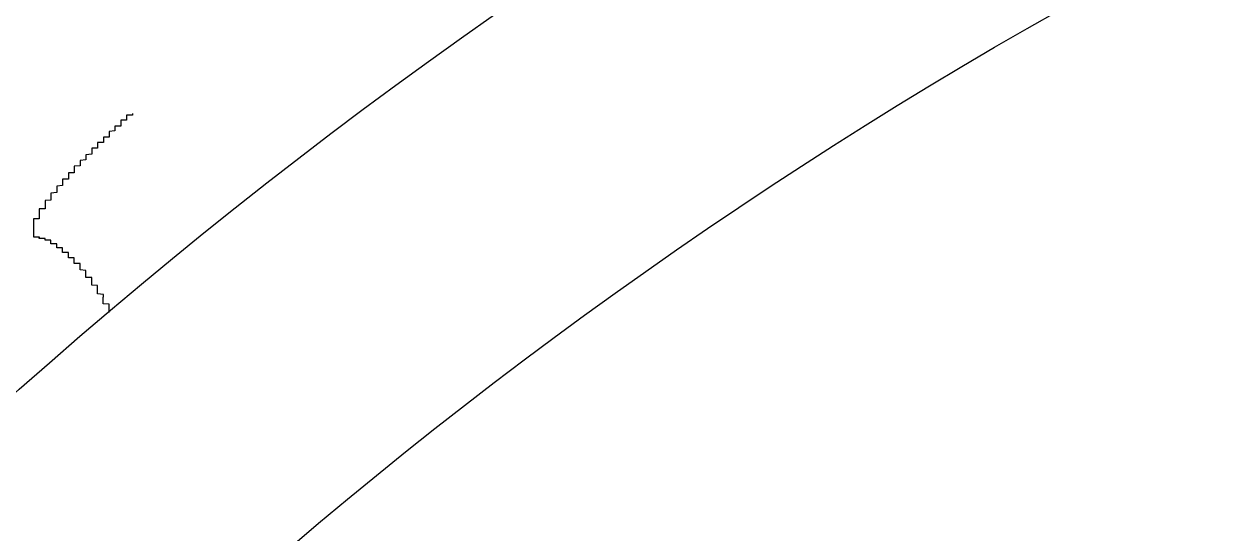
# Model space of a CAD drawing. Header units: millimetres. Extents: x 2698011 to 2856548, y 1019778 to 1210064.
# Drawn here: x 2786536.37 to 2786556.95, y 1124032.14 to 1124040.89 of the extents above; entities that cross this region are included whole.
import ezdxf

# ---------------------------------------------------------------- set-up
doc = ezdxf.new("R2010")
doc.units = ezdxf.units.MM
doc.layers.add('Bloques borde', color=9, linetype='Continuous')
doc.layers.add('Y_ CAJAS', color=9, linetype='Continuous')

# ---------------------------------------------------------------- blocks, each defined once
blk = doc.blocks.new('CO ALURA_  2500 tras 1120 CE ESQ - Inc')
at = {"layer": 'Bloques borde'}
for points in [[(-0.01873, -0.072809, 0), (-0.01873, -0.072819, 0), (-0.01873, -0.072829, 0), (-0.01873, -0.072829, 0), (-0.01873, -0.072839, 0), (-0.01873, -0.072849, 0), (-0.01873, -0.072849, 0), (-0.01873, -0.072859, 0), (-0.01873, -0.072869, 0), (-0.01873, -0.072869, 0), (-0.01873, -0.072879, 0), (-0.01873, -0.072889, 0), (-0.01873, -0.072889, 0), (-0.01873, -0.072899, 0), (-0.01873, -0.072909, 0), (-0.01873, -0.072909, 0), (-0.01873, -0.072919, 0), (-0.01873, -0.072919, 0), (-0.01873, -0.072929, 0), (-0.01873, -0.072939, 0), (-0.01873, -0.072939, 0), (-0.01873, -0.072949, 0), (-0.01883, -0.072959, 0), (-0.01883, -0.072959, 0), (-0.01883, -0.072969, 0), (-0.01883, -0.072969, 0), (-0.01883, -0.072979, 0), (-0.01883, -0.072989, 0), (-0.01883, -0.072989, 0), (-0.01883, -0.072999, 0), (-0.01883, -0.072999, 0), (-0.01883, -0.073009, 0), (-0.01883, -0.073019, 0), (-0.01883, -0.073019, 0), (-0.01883, -0.073029, 0), (-0.01883, -0.073029, 0), (-0.01883, -0.073039, 0), (-0.01883, -0.073049, 0), (-0.01883, -0.073049, 0), (-0.01883, -0.073059, 0), (-0.01883, -0.073059, 0), (-0.01883, -0.073069, 0), (-0.01883, -0.073079, 0), (-0.01883, -0.073079, 0), (-0.01883, -0.073089, 0), (-0.01883, -0.073089, 0), (-0.01883, -0.073099, 0), (-0.01883, -0.073099, 0), (-0.01883, -0.073109, 0), (-0.01883, -0.073119, 0), (-0.01883, -0.073119, 0), (-0.01893, -0.073129, 0), (-0.01893, -0.073129, 0), (-0.01893, -0.073139, 0), (-0.01893, -0.073139, 0), (-0.01893, -0.073149, 0), (-0.01893, -0.073159, 0), (-0.01893, -0.073159, 0), (-0.01893, -0.073169, 0), (-0.01893, -0.073169, 0), (-0.01893, -0.073179, 0), (-0.01893, -0.073179, 0), (-0.01893, -0.073189, 0), (-0.01893, -0.073189, 0), (-0.01893, -0.073199, 0), (-0.01893, -0.073209, 0), (-0.01893, -0.073209, 0), (-0.01893, -0.073219, 0), (-0.01893, -0.073219, 0), (-0.01893, -0.073229, 0), (-0.01893, -0.073229, 0), (-0.01893, -0.073239, 0), (-0.01893, -0.073239, 0), (-0.01893, -0.073249, 0), (-0.01893, -0.073249, 0), (-0.01893, -0.073259, 0), (-0.01893, -0.073259, 0), (-0.01893, -0.073269, 0), (-0.01893, -0.073269, 0), (-0.01903, -0.073279, 0), (-0.01903, -0.073279, 0), (-0.01903, -0.073289, 0), (-0.01903, -0.073289, 0), (-0.01903, -0.073299, 0), (-0.01903, -0.073309, 0), (-0.01903, -0.073309, 0), (-0.01903, -0.073319, 0), (-0.01903, -0.073319, 0), (-0.01903, -0.073329, 0), (-0.01903, -0.073329, 0), (-0.01903, -0.073339, 0), (-0.01903, -0.073339, 0), (-0.01903, -0.073349, 0), (-0.01903, -0.073349, 0), (-0.01903, -0.073359, 0), (-0.01903, -0.073359, 0), (-0.01903, -0.073369, 0), (-0.01903, -0.073369, 0), (-0.01903, -0.073379, 0), (-0.01903, -0.073379, 0), (-0.01903, -0.073379, 0), (-0.01903, -0.073389, 0), (-0.01903, -0.073389, 0), (-0.01903, -0.073399, 0), (-0.01903, -0.073399, 0), (-0.01903, -0.073409, 0), (-0.01913, -0.073409, 0), (-0.01913, -0.073419, 0), (-0.01913, -0.073419, 0), (-0.01913, -0.073429, 0), (-0.01913, -0.073429, 0), (-0.01913, -0.073439, 0), (-0.01913, -0.073439, 0), (-0.01913, -0.073449, 0), (-0.01913, -0.073449, 0), (-0.01913, -0.073459, 0), (-0.01913, -0.073459, 0), (-0.01913, -0.073469, 0), (-0.01913, -0.073469, 0), (-0.01913, -0.073469, 0), (-0.01913, -0.073479, 0), (-0.01913, -0.073479, 0), (-0.01913, -0.073489, 0), (-0.01913, -0.073489, 0), (-0.01913, -0.073499, 0), (-0.01913, -0.073499, 0), (-0.01913, -0.073509, 0), (-0.01913, -0.073509, 0), (-0.01913, -0.073509, 0), (-0.01913, -0.073519, 0), (-0.01913, -0.073519, 0), (-0.01913, -0.073529, 0), (-0.01913, -0.073529, 0), (-0.01923, -0.073539, 0), (-0.01923, -0.073539, 0), (-0.01923, -0.073539, 0), (-0.01923, -0.073549, 0), (-0.01923, -0.073549, 0), (-0.01923, -0.073559, 0), (-0.01923, -0.073559, 0), (-0.01923, -0.073569, 0), (-0.01923, -0.073569, 0), (-0.01923, -0.073569, 0), (-0.01923, -0.073579, 0), (-0.01923, -0.073579, 0), (-0.01923, -0.073589, 0), (-0.01923, -0.073589, 0), (-0.01923, -0.073589, 0), (-0.01923, -0.073599, 0), (-0.01923, -0.073599, 0), (-0.01923, -0.073609, 0), (-0.01923, -0.073609, 0), (-0.01923, -0.073609, 0), (-0.01923, -0.073619, 0), (-0.01923, -0.073619, 0), (-0.01923, -0.073629, 0), (-0.01923, -0.073629, 0), (-0.01923, -0.073629, 0), (-0.01923, -0.073639, 0), (-0.01923, -0.073639, 0), (-0.01923, -0.073649, 0), (-0.01933, -0.073649, 0), (-0.01933, -0.073649, 0), (-0.01933, -0.073659, 0), (-0.01933, -0.073659, 0), (-0.01933, -0.073659, 0), (-0.01933, -0.073669, 0), (-0.01933, -0.073669, 0), (-0.01933, -0.073679, 0), (-0.01933, -0.073679, 0), (-0.01933, -0.073679, 0), (-0.01933, -0.073689, 0), (-0.01933, -0.073689, 0), (-0.01933, -0.073689, 0), (-0.01933, -0.073699, 0), (-0.01933, -0.073699, 0), (-0.01933, -0.073699, 0), (-0.01933, -0.073709, 0), (-0.01933, -0.073709, 0), (-0.01933, -0.073709, 0), (-0.01933, -0.073719, 0), (-0.01933, -0.073719, 0), (-0.01933, -0.073729, 0), (-0.01933, -0.073729, 0), (-0.01933, -0.073729, 0), (-0.01933, -0.073739, 0), (-0.01933, -0.073739, 0), (-0.01933, -0.073739, 0), (-0.01933, -0.073749, 0), (-0.01933, -0.073749, 0), (-0.01943, -0.073749, 0), (-0.01943, -0.073759, 0), (-0.01943, -0.073759, 0), (-0.01943, -0.073759, 0), (-0.01943, -0.073769, 0), (-0.01943, -0.073769, 0), (-0.01943, -0.073769, 0), (-0.01943, -0.073769, 0), (-0.01943, -0.073779, 0), (-0.01943, -0.073779, 0), (-0.01943, -0.073779, 0), (-0.01943, -0.073789, 0), (-0.01943, -0.073789, 0), (-0.01943, -0.073789, 0), (-0.01943, -0.073799, 0), (-0.01943, -0.073799, 0), (-0.01943, -0.073799, 0), (-0.01943, -0.073809, 0), (-0.01943, -0.073809, 0), (-0.01943, -0.073809, 0), (-0.01943, -0.073809, 0), (-0.01943, -0.073819, 0), (-0.01943, -0.073819, 0), (-0.01943, -0.073819, 0), (-0.01943, -0.073829, 0), (-0.01943, -0.073829, 0), (-0.01943, -0.073829, 0), (-0.01943, -0.073839, 0), (-0.01943, -0.073839, 0), (-0.01953, -0.073839, 0), (-0.01953, -0.073839, 0), (-0.01953, -0.073849, 0), (-0.01953, -0.073849, 0), (-0.01953, -0.073849, 0), (-0.01953, -0.073849, 0), (-0.01953, -0.073859, 0), (-0.01953, -0.073859, 0), (-0.01953, -0.073859, 0), (-0.01953, -0.073869, 0), (-0.01953, -0.073869, 0), (-0.01953, -0.073869, 0), (-0.01953, -0.073869, 0), (-0.01953, -0.073879, 0), (-0.01953, -0.073879, 0), (-0.01953, -0.073879, 0), (-0.01953, -0.073879, 0), (-0.01953, -0.073889, 0), (-0.01953, -0.073889, 0), (-0.01953, -0.073889, 0), (-0.01953, -0.073889, 0), (-0.01953, -0.073899, 0), (-0.01953, -0.073899, 0), (-0.01953, -0.073899, 0), (-0.01953, -0.073899, 0), (-0.01953, -0.073909, 0), (-0.01953, -0.073909, 0), (-0.01953, -0.073909, 0), (-0.01953, -0.073909, 0), (-0.01953, -0.073919, 0), (-0.01953, -0.073919, 0), (-0.01953, -0.073919, 0), (-0.01963, -0.073919, 0), (-0.01963, -0.073929, 0), (-0.01963, -0.073929, 0), (-0.01963, -0.073929, 0), (-0.01963, -0.073929, 0), (-0.01963, -0.073929, 0), (-0.01963, -0.073939, 0), (-0.01963, -0.073939, 0), (-0.01963, -0.073939, 0), (-0.01963, -0.073939, 0), (-0.01963, -0.073949, 0), (-0.01963, -0.073949, 0), (-0.01963, -0.073949, 0), (-0.01963, -0.073949, 0), (-0.01963, -0.073949, 0), (-0.01963, -0.073959, 0), (-0.01963, -0.073959, 0), (-0.01963, -0.073959, 0), (-0.01963, -0.073959, 0), (-0.01963, -0.073959, 0), (-0.01963, -0.073969, 0), (-0.01963, -0.073969, 0), (-0.01963, -0.073969, 0), (-0.01963, -0.073969, 0), (-0.01963, -0.073969, 0), (-0.01963, -0.073979, 0), (-0.01963, -0.073979, 0), (-0.01963, -0.073979, 0), (-0.01963, -0.073979, 0), (-0.01963, -0.073979, 0), (-0.01963, -0.073979, 0), (-0.01963, -0.073989, 0), (-0.01963, -0.073989, 0), (-0.01963, -0.073989, 0), (-0.01973, -0.073989, 0), (-0.01973, -0.073989, 0), (-0.01973, -0.073999, 0), (-0.01973, -0.073999, 0), (-0.01973, -0.073999, 0), (-0.01973, -0.073999, 0), (-0.01973, -0.073999, 0), (-0.01973, -0.073999, 0), (-0.01973, -0.074009, 0), (-0.01973, -0.074009, 0), (-0.01973, -0.074009, 0), (-0.01973, -0.074009, 0), (-0.01973, -0.074009, 0), (-0.01973, -0.074009, 0), (-0.01973, -0.074009, 0), (-0.01973, -0.074019, 0), (-0.01973, -0.074019, 0), (-0.01973, -0.074019, 0), (-0.01973, -0.074019, 0), (-0.01973, -0.074019, 0), (-0.01973, -0.074019, 0), (-0.01973, -0.074019, 0), (-0.01973, -0.074029, 0), (-0.01973, -0.074029, 0), (-0.01973, -0.074029, 0), (-0.01973, -0.074029, 0), (-0.01973, -0.074029, 0), (-0.01973, -0.074029, 0), (-0.01973, -0.074029, 0), (-0.01973, -0.074039, 0), (-0.01973, -0.074039, 0), (-0.01973, -0.074039, 0), (-0.01973, -0.074039, 0), (-0.01973, -0.074039, 0), (-0.01973, -0.074039, 0), (-0.01973, -0.074039, 0), (-0.01973, -0.074039, 0), (-0.01973, -0.074049, 0), (-0.01973, -0.074049, 0), (-0.01983, -0.074049, 0), (-0.01983, -0.074049, 0), (-0.01983, -0.074049, 0), (-0.01983, -0.074049, 0), (-0.01983, -0.074049, 0), (-0.01983, -0.074049, 0), (-0.01983, -0.074049, 0), (-0.01983, -0.074059, 0), (-0.01983, -0.074059, 0), (-0.01983, -0.074059, 0), (-0.01983, -0.074059, 0), (-0.01983, -0.074059, 0), (-0.01983, -0.074059, 0), (-0.01983, -0.074059, 0), (-0.01983, -0.074059, 0), (-0.01983, -0.074059, 0), (-0.01983, -0.074059, 0), (-0.01983, -0.074059, 0), (-0.01983, -0.074069, 0), (-0.01983, -0.074069, 0), (-0.01983, -0.074069, 0), (-0.01983, -0.074069, 0), (-0.01983, -0.074069, 0), (-0.01983, -0.074069, 0), (-0.01983, -0.074069, 0), (-0.01983, -0.074069, 0), (-0.01983, -0.074069, 0), (-0.01983, -0.074069, 0), (-0.01983, -0.074069, 0), (-0.01983, -0.074069, 0), (-0.01983, -0.074069, 0), (-0.01983, -0.074079, 0), (-0.01983, -0.074079, 0), (-0.01983, -0.074079, 0), (-0.01983, -0.074079, 0), (-0.01983, -0.074079, 0), (-0.01983, -0.074079, 0), (-0.01983, -0.074079, 0), (-0.01983, -0.074079, 0), (-0.01983, -0.074079, 0), (-0.01983, -0.074079, 0), (-0.01983, -0.074079, 0), (-0.01983, -0.074079, 0), (-0.01983, -0.074079, 0), (-0.01983, -0.074079, 0), (-0.01983, -0.074079, 0), (-0.01983, -0.074079, 0), (-0.01983, -0.074079, 0), (-0.01993, -0.074079, 0), (-0.01993, -0.074079, 0), (-0.01993, -0.074079, 0), (-0.01993, -0.074089, 0), (-0.01993, -0.074089, 0), (-0.01993, -0.074089, 0), (-0.01993, -0.074089, 0), (-0.01993, -0.074089, 0), (-0.01993, -0.074089, 0), (-0.01993, -0.074089, 0), (-0.01993, -0.074089, 0), (-0.01993, -0.074089, 0)], [(-0.01873, -0.072809, 0), (-0.01873, -0.072819, 0), (-0.01873, -0.072829, 0), (-0.01873, -0.072829, 0), (-0.01873, -0.072839, 0), (-0.01873, -0.072849, 0), (-0.01873, -0.072849, 0), (-0.01873, -0.072859, 0), (-0.01873, -0.072869, 0), (-0.01873, -0.072869, 0), (-0.01873, -0.072879, 0), (-0.01873, -0.072889, 0), (-0.01873, -0.072889, 0), (-0.01873, -0.072899, 0), (-0.01873, -0.072909, 0), (-0.01873, -0.072909, 0), (-0.01873, -0.072919, 0), (-0.01873, -0.072919, 0), (-0.01873, -0.072929, 0), (-0.01873, -0.072939, 0), (-0.01873, -0.072939, 0), (-0.01873, -0.072949, 0), (-0.01883, -0.072959, 0), (-0.01883, -0.072959, 0), (-0.01883, -0.072969, 0), (-0.01883, -0.072969, 0), (-0.01883, -0.072979, 0), (-0.01883, -0.072989, 0), (-0.01883, -0.072989, 0), (-0.01883, -0.072999, 0), (-0.01883, -0.072999, 0), (-0.01883, -0.073009, 0), (-0.01883, -0.073019, 0), (-0.01883, -0.073019, 0), (-0.01883, -0.073029, 0), (-0.01883, -0.073029, 0), (-0.01883, -0.073039, 0), (-0.01883, -0.073049, 0), (-0.01883, -0.073049, 0), (-0.01883, -0.073059, 0), (-0.01883, -0.073059, 0), (-0.01883, -0.073069, 0), (-0.01883, -0.073079, 0), (-0.01883, -0.073079, 0), (-0.01883, -0.073089, 0), (-0.01883, -0.073089, 0), (-0.01883, -0.073099, 0), (-0.01883, -0.073099, 0), (-0.01883, -0.073109, 0), (-0.01883, -0.073119, 0), (-0.01883, -0.073119, 0), (-0.01893, -0.073129, 0), (-0.01893, -0.073129, 0), (-0.01893, -0.073139, 0), (-0.01893, -0.073139, 0), (-0.01893, -0.073149, 0), (-0.01893, -0.073159, 0), (-0.01893, -0.073159, 0), (-0.01893, -0.073169, 0), (-0.01893, -0.073169, 0), (-0.01893, -0.073179, 0), (-0.01893, -0.073179, 0), (-0.01893, -0.073189, 0), (-0.01893, -0.073189, 0), (-0.01893, -0.073199, 0), (-0.01893, -0.073209, 0), (-0.01893, -0.073209, 0), (-0.01893, -0.073219, 0), (-0.01893, -0.073219, 0), (-0.01893, -0.073229, 0), (-0.01893, -0.073229, 0), (-0.01893, -0.073239, 0), (-0.01893, -0.073239, 0), (-0.01893, -0.073249, 0), (-0.01893, -0.073249, 0), (-0.01893, -0.073259, 0), (-0.01893, -0.073259, 0), (-0.01893, -0.073269, 0), (-0.01893, -0.073269, 0), (-0.01903, -0.073279, 0), (-0.01903, -0.073279, 0), (-0.01903, -0.073289, 0), (-0.01903, -0.073289, 0), (-0.01903, -0.073299, 0), (-0.01903, -0.073309, 0), (-0.01903, -0.073309, 0), (-0.01903, -0.073319, 0), (-0.01903, -0.073319, 0), (-0.01903, -0.073329, 0), (-0.01903, -0.073329, 0), (-0.01903, -0.073339, 0), (-0.01903, -0.073339, 0), (-0.01903, -0.073349, 0), (-0.01903, -0.073349, 0), (-0.01903, -0.073359, 0), (-0.01903, -0.073359, 0), (-0.01903, -0.073369, 0), (-0.01903, -0.073369, 0), (-0.01903, -0.073379, 0), (-0.01903, -0.073379, 0), (-0.01903, -0.073379, 0), (-0.01903, -0.073389, 0), (-0.01903, -0.073389, 0), (-0.01903, -0.073399, 0), (-0.01903, -0.073399, 0), (-0.01903, -0.073409, 0), (-0.01913, -0.073409, 0), (-0.01913, -0.073419, 0), (-0.01913, -0.073419, 0), (-0.01913, -0.073429, 0), (-0.01913, -0.073429, 0), (-0.01913, -0.073439, 0), (-0.01913, -0.073439, 0), (-0.01913, -0.073449, 0), (-0.01913, -0.073449, 0), (-0.01913, -0.073459, 0), (-0.01913, -0.073459, 0), (-0.01913, -0.073469, 0), (-0.01913, -0.073469, 0), (-0.01913, -0.073469, 0), (-0.01913, -0.073479, 0), (-0.01913, -0.073479, 0), (-0.01913, -0.073489, 0), (-0.01913, -0.073489, 0), (-0.01913, -0.073499, 0), (-0.01913, -0.073499, 0), (-0.01913, -0.073509, 0), (-0.01913, -0.073509, 0), (-0.01913, -0.073509, 0), (-0.01913, -0.073519, 0), (-0.01913, -0.073519, 0), (-0.01913, -0.073529, 0), (-0.01913, -0.073529, 0), (-0.01923, -0.073539, 0), (-0.01923, -0.073539, 0), (-0.01923, -0.073539, 0), (-0.01923, -0.073549, 0), (-0.01923, -0.073549, 0), (-0.01923, -0.073559, 0), (-0.01923, -0.073559, 0), (-0.01923, -0.073569, 0), (-0.01923, -0.073569, 0), (-0.01923, -0.073569, 0), (-0.01923, -0.073579, 0), (-0.01923, -0.073579, 0), (-0.01923, -0.073589, 0), (-0.01923, -0.073589, 0), (-0.01923, -0.073589, 0), (-0.01923, -0.073599, 0), (-0.01923, -0.073599, 0), (-0.01923, -0.073609, 0), (-0.01923, -0.073609, 0), (-0.01923, -0.073609, 0), (-0.01923, -0.073619, 0), (-0.01923, -0.073619, 0), (-0.01923, -0.073629, 0), (-0.01923, -0.073629, 0), (-0.01923, -0.073629, 0), (-0.01923, -0.073639, 0), (-0.01923, -0.073639, 0), (-0.01923, -0.073649, 0), (-0.01933, -0.073649, 0), (-0.01933, -0.073649, 0), (-0.01933, -0.073659, 0), (-0.01933, -0.073659, 0), (-0.01933, -0.073659, 0), (-0.01933, -0.073669, 0), (-0.01933, -0.073669, 0), (-0.01933, -0.073679, 0), (-0.01933, -0.073679, 0), (-0.01933, -0.073679, 0), (-0.01933, -0.073689, 0), (-0.01933, -0.073689, 0), (-0.01933, -0.073689, 0), (-0.01933, -0.073699, 0), (-0.01933, -0.073699, 0), (-0.01933, -0.073699, 0), (-0.01933, -0.073709, 0), (-0.01933, -0.073709, 0), (-0.01933, -0.073709, 0), (-0.01933, -0.073719, 0), (-0.01933, -0.073719, 0), (-0.01933, -0.073729, 0), (-0.01933, -0.073729, 0), (-0.01933, -0.073729, 0), (-0.01933, -0.073739, 0), (-0.01933, -0.073739, 0), (-0.01933, -0.073739, 0), (-0.01933, -0.073749, 0), (-0.01933, -0.073749, 0), (-0.01943, -0.073749, 0), (-0.01943, -0.073759, 0), (-0.01943, -0.073759, 0), (-0.01943, -0.073759, 0), (-0.01943, -0.073769, 0), (-0.01943, -0.073769, 0), (-0.01943, -0.073769, 0), (-0.01943, -0.073769, 0), (-0.01943, -0.073779, 0), (-0.01943, -0.073779, 0), (-0.01943, -0.073779, 0), (-0.01943, -0.073789, 0), (-0.01943, -0.073789, 0), (-0.01943, -0.073789, 0), (-0.01943, -0.073799, 0), (-0.01943, -0.073799, 0), (-0.01943, -0.073799, 0), (-0.01943, -0.073809, 0), (-0.01943, -0.073809, 0), (-0.01943, -0.073809, 0), (-0.01943, -0.073809, 0), (-0.01943, -0.073819, 0), (-0.01943, -0.073819, 0), (-0.01943, -0.073819, 0), (-0.01943, -0.073829, 0), (-0.01943, -0.073829, 0), (-0.01943, -0.073829, 0), (-0.01943, -0.073839, 0), (-0.01943, -0.073839, 0), (-0.01953, -0.073839, 0), (-0.01953, -0.073839, 0), (-0.01953, -0.073849, 0), (-0.01953, -0.073849, 0), (-0.01953, -0.073849, 0), (-0.01953, -0.073849, 0), (-0.01953, -0.073859, 0), (-0.01953, -0.073859, 0), (-0.01953, -0.073859, 0), (-0.01953, -0.073869, 0), (-0.01953, -0.073869, 0), (-0.01953, -0.073869, 0), (-0.01953, -0.073869, 0), (-0.01953, -0.073879, 0), (-0.01953, -0.073879, 0), (-0.01953, -0.073879, 0), (-0.01953, -0.073879, 0), (-0.01953, -0.073889, 0), (-0.01953, -0.073889, 0), (-0.01953, -0.073889, 0), (-0.01953, -0.073889, 0), (-0.01953, -0.073899, 0), (-0.01953, -0.073899, 0), (-0.01953, -0.073899, 0), (-0.01953, -0.073899, 0), (-0.01953, -0.073909, 0), (-0.01953, -0.073909, 0), (-0.01953, -0.073909, 0), (-0.01953, -0.073909, 0), (-0.01953, -0.073919, 0), (-0.01953, -0.073919, 0), (-0.01953, -0.073919, 0), (-0.01963, -0.073919, 0), (-0.01963, -0.073929, 0), (-0.01963, -0.073929, 0), (-0.01963, -0.073929, 0), (-0.01963, -0.073929, 0), (-0.01963, -0.073929, 0), (-0.01963, -0.073939, 0), (-0.01963, -0.073939, 0), (-0.01963, -0.073939, 0), (-0.01963, -0.073939, 0), (-0.01963, -0.073949, 0), (-0.01963, -0.073949, 0), (-0.01963, -0.073949, 0), (-0.01963, -0.073949, 0), (-0.01963, -0.073949, 0), (-0.01963, -0.073959, 0), (-0.01963, -0.073959, 0), (-0.01963, -0.073959, 0), (-0.01963, -0.073959, 0), (-0.01963, -0.073959, 0), (-0.01963, -0.073969, 0), (-0.01963, -0.073969, 0), (-0.01963, -0.073969, 0), (-0.01963, -0.073969, 0), (-0.01963, -0.073969, 0), (-0.01963, -0.073979, 0), (-0.01963, -0.073979, 0), (-0.01963, -0.073979, 0), (-0.01963, -0.073979, 0), (-0.01963, -0.073979, 0), (-0.01963, -0.073979, 0), (-0.01963, -0.073989, 0), (-0.01963, -0.073989, 0), (-0.01963, -0.073989, 0), (-0.01973, -0.073989, 0), (-0.01973, -0.073989, 0), (-0.01973, -0.073999, 0), (-0.01973, -0.073999, 0), (-0.01973, -0.073999, 0), (-0.01973, -0.073999, 0), (-0.01973, -0.073999, 0), (-0.01973, -0.073999, 0), (-0.01973, -0.074009, 0), (-0.01973, -0.074009, 0), (-0.01973, -0.074009, 0), (-0.01973, -0.074009, 0), (-0.01973, -0.074009, 0), (-0.01973, -0.074009, 0), (-0.01973, -0.074009, 0), (-0.01973, -0.074019, 0), (-0.01973, -0.074019, 0), (-0.01973, -0.074019, 0), (-0.01973, -0.074019, 0), (-0.01973, -0.074019, 0), (-0.01973, -0.074019, 0), (-0.01973, -0.074019, 0), (-0.01973, -0.074029, 0), (-0.01973, -0.074029, 0), (-0.01973, -0.074029, 0), (-0.01973, -0.074029, 0), (-0.01973, -0.074029, 0), (-0.01973, -0.074029, 0), (-0.01973, -0.074029, 0), (-0.01973, -0.074039, 0), (-0.01973, -0.074039, 0), (-0.01973, -0.074039, 0), (-0.01973, -0.074039, 0), (-0.01973, -0.074039, 0), (-0.01973, -0.074039, 0), (-0.01973, -0.074039, 0), (-0.01973, -0.074039, 0), (-0.01973, -0.074049, 0), (-0.01973, -0.074049, 0), (-0.01983, -0.074049, 0), (-0.01983, -0.074049, 0), (-0.01983, -0.074049, 0), (-0.01983, -0.074049, 0), (-0.01983, -0.074049, 0), (-0.01983, -0.074049, 0), (-0.01983, -0.074049, 0), (-0.01983, -0.074059, 0), (-0.01983, -0.074059, 0), (-0.01983, -0.074059, 0), (-0.01983, -0.074059, 0), (-0.01983, -0.074059, 0), (-0.01983, -0.074059, 0), (-0.01983, -0.074059, 0), (-0.01983, -0.074059, 0), (-0.01983, -0.074059, 0), (-0.01983, -0.074059, 0), (-0.01983, -0.074059, 0), (-0.01983, -0.074069, 0), (-0.01983, -0.074069, 0), (-0.01983, -0.074069, 0), (-0.01983, -0.074069, 0), (-0.01983, -0.074069, 0), (-0.01983, -0.074069, 0), (-0.01983, -0.074069, 0), (-0.01983, -0.074069, 0), (-0.01983, -0.074069, 0), (-0.01983, -0.074069, 0), (-0.01983, -0.074069, 0), (-0.01983, -0.074069, 0), (-0.01983, -0.074069, 0), (-0.01983, -0.074079, 0), (-0.01983, -0.074079, 0), (-0.01983, -0.074079, 0), (-0.01983, -0.074079, 0), (-0.01983, -0.074079, 0), (-0.01983, -0.074079, 0), (-0.01983, -0.074079, 0), (-0.01983, -0.074079, 0), (-0.01983, -0.074079, 0), (-0.01983, -0.074079, 0), (-0.01983, -0.074079, 0), (-0.01983, -0.074079, 0), (-0.01983, -0.074079, 0), (-0.01983, -0.074079, 0), (-0.01983, -0.074079, 0), (-0.01983, -0.074079, 0), (-0.01983, -0.074079, 0), (-0.01993, -0.074079, 0), (-0.01993, -0.074079, 0), (-0.01993, -0.074079, 0), (-0.01993, -0.074089, 0), (-0.01993, -0.074089, 0), (-0.01993, -0.074089, 0), (-0.01993, -0.074089, 0), (-0.01993, -0.074089, 0), (-0.01993, -0.074089, 0), (-0.01993, -0.074089, 0), (-0.01993, -0.074089, 0), (-0.01993, -0.074089, 0)], [(-0.01833, -0.076229, 0), (-0.01833, -0.076219, 0), (-0.01833, -0.076219, 0), (-0.01833, -0.076209, 0), (-0.01833, -0.076199, 0), (-0.01843, -0.076199, 0), (-0.01843, -0.076189, 0), (-0.01843, -0.076179, 0), (-0.01843, -0.076179, 0), (-0.01843, -0.076169, 0), (-0.01843, -0.076159, 0), (-0.01843, -0.076159, 0), (-0.01843, -0.076149, 0), (-0.01843, -0.076139, 0), (-0.01843, -0.076139, 0), (-0.01843, -0.076129, 0), (-0.01843, -0.076119, 0), (-0.01843, -0.076119, 0), (-0.01843, -0.076109, 0), (-0.01853, -0.076109, 0), (-0.01853, -0.076099, 0), (-0.01853, -0.076089, 0), (-0.01853, -0.076089, 0), (-0.01853, -0.076079, 0), (-0.01853, -0.076069, 0), (-0.01853, -0.076069, 0), (-0.01853, -0.076059, 0), (-0.01853, -0.076049, 0), (-0.01853, -0.076049, 0), (-0.01853, -0.076039, 0), (-0.01853, -0.076029, 0), (-0.01853, -0.076029, 0), (-0.01853, -0.076019, 0), (-0.01853, -0.076009, 0), (-0.01863, -0.076009, 0), (-0.01863, -0.075999, 0), (-0.01863, -0.075999, 0), (-0.01863, -0.075989, 0), (-0.01863, -0.075979, 0), (-0.01863, -0.075979, 0), (-0.01863, -0.075969, 0), (-0.01863, -0.075959, 0), (-0.01863, -0.075959, 0), (-0.01863, -0.075949, 0), (-0.01863, -0.075939, 0), (-0.01863, -0.075939, 0), (-0.01863, -0.075929, 0), (-0.01863, -0.075929, 0), (-0.01873, -0.075919, 0), (-0.01873, -0.075909, 0), (-0.01873, -0.075909, 0), (-0.01873, -0.075899, 0), (-0.01873, -0.075889, 0), (-0.01873, -0.075889, 0), (-0.01873, -0.075879, 0), (-0.01873, -0.075869, 0), (-0.01873, -0.075869, 0), (-0.01873, -0.075859, 0), (-0.01873, -0.075859, 0), (-0.01873, -0.075849, 0), (-0.01873, -0.075839, 0), (-0.01873, -0.075839, 0), (-0.01873, -0.075829, 0), (-0.01873, -0.075819, 0), (-0.01883, -0.075819, 0), (-0.01883, -0.075809, 0), (-0.01883, -0.075809, 0), (-0.01883, -0.075799, 0), (-0.01883, -0.075789, 0), (-0.01883, -0.075789, 0), (-0.01883, -0.075779, 0), (-0.01883, -0.075769, 0), (-0.01883, -0.075769, 0), (-0.01883, -0.075759, 0), (-0.01883, -0.075759, 0), (-0.01883, -0.075749, 0), (-0.01883, -0.075739, 0), (-0.01883, -0.075739, 0), (-0.01883, -0.075729, 0), (-0.01893, -0.075729, 0), (-0.01893, -0.075719, 0), (-0.01893, -0.075709, 0), (-0.01893, -0.075709, 0), (-0.01893, -0.075699, 0), (-0.01893, -0.075689, 0), (-0.01893, -0.075689, 0), (-0.01893, -0.075679, 0), (-0.01893, -0.075679, 0), (-0.01893, -0.075669, 0), (-0.01893, -0.075659, 0), (-0.01893, -0.075659, 0), (-0.01893, -0.075649, 0), (-0.01893, -0.075649, 0), (-0.01893, -0.075639, 0), (-0.01893, -0.075629, 0), (-0.01903, -0.075629, 0), (-0.01903, -0.075619, 0), (-0.01903, -0.075619, 0), (-0.01903, -0.075609, 0), (-0.01903, -0.075599, 0), (-0.01903, -0.075599, 0), (-0.01903, -0.075589, 0), (-0.01903, -0.075579, 0), (-0.01903, -0.075579, 0), (-0.01903, -0.075569, 0), (-0.01903, -0.075569, 0), (-0.01903, -0.075559, 0), (-0.01903, -0.075549, 0), (-0.01903, -0.075549, 0), (-0.01903, -0.075539, 0), (-0.01903, -0.075539, 0), (-0.01903, -0.075529, 0), (-0.01913, -0.075519, 0), (-0.01913, -0.075519, 0), (-0.01913, -0.075509, 0), (-0.01913, -0.075509, 0), (-0.01913, -0.075499, 0), (-0.01913, -0.075499, 0), (-0.01913, -0.075489, 0), (-0.01913, -0.075479, 0), (-0.01913, -0.075479, 0), (-0.01913, -0.075469, 0), (-0.01913, -0.075469, 0), (-0.01913, -0.075459, 0), (-0.01913, -0.075449, 0), (-0.01913, -0.075449, 0), (-0.01913, -0.075439, 0), (-0.01913, -0.075439, 0), (-0.01913, -0.075429, 0), (-0.01923, -0.075419, 0), (-0.01923, -0.075419, 0), (-0.01923, -0.075409, 0), (-0.01923, -0.075409, 0), (-0.01923, -0.075399, 0), (-0.01923, -0.075399, 0), (-0.01923, -0.075389, 0), (-0.01923, -0.075379, 0), (-0.01923, -0.075379, 0), (-0.01923, -0.075369, 0), (-0.01923, -0.075369, 0), (-0.01923, -0.075359, 0), (-0.01923, -0.075349, 0), (-0.01923, -0.075349, 0), (-0.01923, -0.075339, 0), (-0.01923, -0.075339, 0), (-0.01923, -0.075329, 0), (-0.01923, -0.075329, 0), (-0.01933, -0.075319, 0), (-0.01933, -0.075309, 0), (-0.01933, -0.075309, 0), (-0.01933, -0.075299, 0), (-0.01933, -0.075299, 0), (-0.01933, -0.075289, 0), (-0.01933, -0.075289, 0), (-0.01933, -0.075279, 0), (-0.01933, -0.075269, 0), (-0.01933, -0.075269, 0), (-0.01933, -0.075259, 0), (-0.01933, -0.075259, 0), (-0.01933, -0.075249, 0), (-0.01933, -0.075249, 0), (-0.01933, -0.075239, 0), (-0.01933, -0.075229, 0), (-0.01933, -0.075229, 0), (-0.01933, -0.075219, 0), (-0.01933, -0.075219, 0), (-0.01933, -0.075209, 0), (-0.01943, -0.075209, 0), (-0.01943, -0.075199, 0), (-0.01943, -0.075199, 0), (-0.01943, -0.075189, 0), (-0.01943, -0.075179, 0), (-0.01943, -0.075179, 0), (-0.01943, -0.075169, 0), (-0.01943, -0.075169, 0), (-0.01943, -0.075159, 0), (-0.01943, -0.075159, 0), (-0.01943, -0.075149, 0), (-0.01943, -0.075149, 0), (-0.01943, -0.075139, 0), (-0.01943, -0.075139, 0), (-0.01943, -0.075129, 0), (-0.01943, -0.075119, 0), (-0.01943, -0.075119, 0), (-0.01943, -0.075109, 0), (-0.01943, -0.075109, 0), (-0.01943, -0.075099, 0), (-0.01953, -0.075099, 0), (-0.01953, -0.075089, 0), (-0.01953, -0.075089, 0), (-0.01953, -0.075079, 0), (-0.01953, -0.075079, 0), (-0.01953, -0.075069, 0), (-0.01953, -0.075069, 0), (-0.01953, -0.075059, 0), (-0.01953, -0.075059, 0), (-0.01953, -0.075049, 0), (-0.01953, -0.075039, 0), (-0.01953, -0.075039, 0), (-0.01953, -0.075029, 0), (-0.01953, -0.075029, 0), (-0.01953, -0.075019, 0), (-0.01953, -0.075019, 0), (-0.01953, -0.075009, 0), (-0.01953, -0.075009, 0), (-0.01953, -0.074999, 0), (-0.01953, -0.074999, 0), (-0.01953, -0.074989, 0), (-0.01953, -0.074989, 0), (-0.01963, -0.074979, 0), (-0.01963, -0.074979, 0), (-0.01963, -0.074969, 0), (-0.01963, -0.074969, 0), (-0.01963, -0.074959, 0), (-0.01963, -0.074959, 0), (-0.01963, -0.074949, 0), (-0.01963, -0.074949, 0), (-0.01963, -0.074939, 0), (-0.01963, -0.074939, 0), (-0.01963, -0.074929, 0), (-0.01963, -0.074929, 0), (-0.01963, -0.074919, 0), (-0.01963, -0.074919, 0), (-0.01963, -0.074909, 0), (-0.01963, -0.074909, 0), (-0.01963, -0.074899, 0), (-0.01963, -0.074899, 0), (-0.01963, -0.074889, 0), (-0.01963, -0.074889, 0), (-0.01963, -0.074879, 0), (-0.01963, -0.074879, 0), (-0.01963, -0.074869, 0), (-0.01963, -0.074869, 0), (-0.01973, -0.074859, 0), (-0.01973, -0.074859, 0), (-0.01973, -0.074849, 0), (-0.01973, -0.074849, 0), (-0.01973, -0.074839, 0), (-0.01973, -0.074839, 0), (-0.01973, -0.074829, 0), (-0.01973, -0.074829, 0), (-0.01973, -0.074829, 0), (-0.01973, -0.074819, 0), (-0.01973, -0.074819, 0), (-0.01973, -0.074809, 0), (-0.01973, -0.074809, 0), (-0.01973, -0.074799, 0), (-0.01973, -0.074799, 0), (-0.01973, -0.074789, 0), (-0.01973, -0.074789, 0), (-0.01973, -0.074779, 0), (-0.01973, -0.074779, 0), (-0.01973, -0.074769, 0), (-0.01973, -0.074769, 0), (-0.01973, -0.074759, 0), (-0.01973, -0.074759, 0), (-0.01973, -0.074759, 0), (-0.01973, -0.074749, 0), (-0.01973, -0.074749, 0), (-0.01973, -0.074739, 0), (-0.01973, -0.074739, 0), (-0.01983, -0.074729, 0), (-0.01983, -0.074729, 0), (-0.01983, -0.074719, 0), (-0.01983, -0.074719, 0), (-0.01983, -0.074709, 0), (-0.01983, -0.074709, 0), (-0.01983, -0.074709, 0), (-0.01983, -0.074699, 0), (-0.01983, -0.074699, 0), (-0.01983, -0.074689, 0), (-0.01983, -0.074689, 0), (-0.01983, -0.074679, 0), (-0.01983, -0.074679, 0), (-0.01983, -0.074669, 0), (-0.01983, -0.074669, 0), (-0.01983, -0.074669, 0), (-0.01983, -0.074659, 0), (-0.01983, -0.074659, 0), (-0.01983, -0.074649, 0), (-0.01983, -0.074649, 0), (-0.01983, -0.074639, 0), (-0.01983, -0.074639, 0), (-0.01983, -0.074639, 0), (-0.01983, -0.074629, 0), (-0.01983, -0.074629, 0), (-0.01983, -0.074619, 0), (-0.01983, -0.074619, 0), (-0.01983, -0.074619, 0), (-0.01983, -0.074609, 0), (-0.01983, -0.074609, 0), (-0.01983, -0.074599, 0), (-0.01983, -0.074599, 0), (-0.01983, -0.074589, 0), (-0.01993, -0.074589, 0), (-0.01993, -0.074589, 0), (-0.01993, -0.074579, 0), (-0.01993, -0.074579, 0), (-0.01993, -0.074569, 0), (-0.01993, -0.074569, 0), (-0.01993, -0.074569, 0), (-0.01993, -0.074559, 0), (-0.01993, -0.074559, 0), (-0.01993, -0.074549, 0), (-0.01993, -0.074549, 0), (-0.01993, -0.074549, 0), (-0.01993, -0.074539, 0), (-0.01993, -0.074539, 0), (-0.01993, -0.074529, 0), (-0.01993, -0.074529, 0), (-0.01993, -0.074529, 0), (-0.01993, -0.074519, 0), (-0.01993, -0.074519, 0), (-0.01993, -0.074509, 0), (-0.01993, -0.074509, 0), (-0.01993, -0.074509, 0), (-0.01993, -0.074499, 0), (-0.01993, -0.074499, 0), (-0.01993, -0.074499, 0), (-0.01993, -0.074489, 0), (-0.01993, -0.074489, 0), (-0.01993, -0.074479, 0), (-0.01993, -0.074479, 0), (-0.01993, -0.074479, 0), (-0.01993, -0.074469, 0), (-0.01993, -0.074469, 0), (-0.01993, -0.074469, 0), (-0.01993, -0.074459, 0), (-0.01993, -0.074459, 0), (-0.01993, -0.074459, 0), (-0.01993, -0.074449, 0), (-0.01993, -0.074449, 0), (-0.01993, -0.074439, 0), (-0.01993, -0.074439, 0), (-0.01993, -0.074439, 0), (-0.01993, -0.074429, 0), (-0.01993, -0.074429, 0), (-0.01993, -0.074429, 0), (-0.01993, -0.074419, 0), (-0.01993, -0.074419, 0), (-0.02003, -0.074419, 0), (-0.02003, -0.074409, 0), (-0.02003, -0.074409, 0), (-0.02003, -0.074409, 0), (-0.02003, -0.074399, 0), (-0.02003, -0.074399, 0), (-0.02003, -0.074399, 0), (-0.02003, -0.074389, 0), (-0.02003, -0.074389, 0), (-0.02003, -0.074389, 0), (-0.02003, -0.074379, 0), (-0.02003, -0.074379, 0), (-0.02003, -0.074379, 0), (-0.02003, -0.074369, 0), (-0.02003, -0.074369, 0), (-0.02003, -0.074369, 0), (-0.02003, -0.074359, 0), (-0.02003, -0.074359, 0), (-0.02003, -0.074359, 0), (-0.02003, -0.074349, 0), (-0.02003, -0.074349, 0), (-0.02003, -0.074349, 0), (-0.02003, -0.074349, 0), (-0.02003, -0.074339, 0), (-0.02003, -0.074339, 0), (-0.02003, -0.074339, 0), (-0.02003, -0.074329, 0), (-0.02003, -0.074329, 0), (-0.02003, -0.074329, 0), (-0.02003, -0.074319, 0), (-0.02003, -0.074319, 0), (-0.02003, -0.074319, 0), (-0.02003, -0.074319, 0), (-0.02003, -0.074309, 0), (-0.02003, -0.074309, 0), (-0.02003, -0.074309, 0), (-0.02003, -0.074299, 0), (-0.02003, -0.074299, 0), (-0.02003, -0.074299, 0), (-0.02003, -0.074299, 0), (-0.02003, -0.074289, 0), (-0.02003, -0.074289, 0), (-0.02003, -0.074289, 0), (-0.02003, -0.074289, 0), (-0.02003, -0.074279, 0), (-0.02003, -0.074279, 0), (-0.02003, -0.074279, 0), (-0.02003, -0.074269, 0), (-0.02003, -0.074269, 0), (-0.02003, -0.074269, 0), (-0.02003, -0.074269, 0), (-0.02003, -0.074259, 0), (-0.02003, -0.074259, 0), (-0.02003, -0.074259, 0), (-0.02003, -0.074259, 0), (-0.02003, -0.074249, 0), (-0.02003, -0.074249, 0), (-0.02003, -0.074249, 0), (-0.02003, -0.074249, 0), (-0.02003, -0.074239, 0), (-0.02003, -0.074239, 0), (-0.02003, -0.074239, 0), (-0.02003, -0.074239, 0), (-0.02003, -0.074229, 0), (-0.02003, -0.074229, 0), (-0.02003, -0.074229, 0), (-0.02003, -0.074229, 0), (-0.02003, -0.074229, 0), (-0.02003, -0.074219, 0), (-0.02003, -0.074219, 0), (-0.02003, -0.074219, 0), (-0.02003, -0.074219, 0), (-0.02003, -0.074209, 0), (-0.02003, -0.074209, 0), (-0.02003, -0.074209, 0), (-0.02003, -0.074209, 0), (-0.02003, -0.074209, 0), (-0.02003, -0.074199, 0), (-0.02003, -0.074199, 0), (-0.02003, -0.074199, 0), (-0.02003, -0.074199, 0), (-0.02003, -0.074199, 0), (-0.02003, -0.074189, 0), (-0.02003, -0.074189, 0), (-0.02003, -0.074189, 0), (-0.02003, -0.074189, 0), (-0.02003, -0.074189, 0), (-0.02003, -0.074179, 0), (-0.02003, -0.074179, 0), (-0.02003, -0.074179, 0), (-0.02003, -0.074179, 0), (-0.02003, -0.074179, 0), (-0.02003, -0.074169, 0), (-0.02003, -0.074169, 0), (-0.02003, -0.074169, 0), (-0.02003, -0.074169, 0), (-0.02003, -0.074169, 0), (-0.02003, -0.074169, 0), (-0.02003, -0.074159, 0), (-0.02003, -0.074159, 0), (-0.02003, -0.074159, 0), (-0.02003, -0.074159, 0), (-0.02003, -0.074159, 0), (-0.02003, -0.074149, 0), (-0.02003, -0.074149, 0), (-0.02003, -0.074149, 0), (-0.02003, -0.074149, 0), (-0.02003, -0.074149, 0), (-0.02003, -0.074149, 0), (-0.02003, -0.074149, 0), (-0.02003, -0.074139, 0), (-0.02003, -0.074139, 0), (-0.02003, -0.074139, 0), (-0.02003, -0.074139, 0), (-0.02003, -0.074139, 0), (-0.02003, -0.074139, 0), (-0.02003, -0.074139, 0), (-0.02003, -0.074129, 0), (-0.02003, -0.074129, 0), (-0.02003, -0.074129, 0), (-0.02003, -0.074129, 0), (-0.02003, -0.074129, 0), (-0.02003, -0.074129, 0), (-0.02003, -0.074129, 0), (-0.02003, -0.074119, 0), (-0.02003, -0.074119, 0), (-0.02003, -0.074119, 0), (-0.02003, -0.074119, 0), (-0.02003, -0.074119, 0), (-0.02003, -0.074119, 0), (-0.02003, -0.074119, 0), (-0.02003, -0.074119, 0), (-0.02003, -0.074119, 0), (-0.02003, -0.074109, 0), (-0.02003, -0.074109, 0), (-0.01993, -0.074109, 0), (-0.01993, -0.074109, 0), (-0.01993, -0.074109, 0), (-0.01993, -0.074109, 0), (-0.01993, -0.074109, 0), (-0.01993, -0.074109, 0), (-0.01993, -0.074109, 0), (-0.01993, -0.074109, 0), (-0.01993, -0.074099, 0), (-0.01993, -0.074099, 0), (-0.01993, -0.074099, 0), (-0.01993, -0.074099, 0), (-0.01993, -0.074099, 0), (-0.01993, -0.074099, 0), (-0.01993, -0.074099, 0), (-0.01993, -0.074099, 0), (-0.01993, -0.074099, 0), (-0.01993, -0.074099, 0), (-0.01993, -0.074099, 0), (-0.01993, -0.074099, 0), (-0.01993, -0.074099, 0), (-0.01993, -0.074089, 0), (-0.01993, -0.074089, 0), (-0.01993, -0.074089, 0), (-0.01993, -0.074089, 0), (-0.01993, -0.074089, 0), (-0.01993, -0.074089, 0), (-0.01993, -0.074089, 0), (-0.01993, -0.074089, 0), (-0.01993, -0.074089, 0), (-0.01993, -0.074089, 0), (-0.01993, -0.074089, 0), (-0.01993, -0.074089, 0), (-0.01993, -0.074089, 0), (-0.01993, -0.074089, 0), (-0.01993, -0.074089, 0), (-0.01993, -0.074089, 0)], [(-0.01833, -0.076229, 0), (-0.01833, -0.076219, 0), (-0.01833, -0.076219, 0), (-0.01833, -0.076209, 0), (-0.01833, -0.076199, 0), (-0.01843, -0.076199, 0), (-0.01843, -0.076189, 0), (-0.01843, -0.076179, 0), (-0.01843, -0.076179, 0), (-0.01843, -0.076169, 0), (-0.01843, -0.076159, 0), (-0.01843, -0.076159, 0), (-0.01843, -0.076149, 0), (-0.01843, -0.076139, 0), (-0.01843, -0.076139, 0), (-0.01843, -0.076129, 0), (-0.01843, -0.076119, 0), (-0.01843, -0.076119, 0), (-0.01843, -0.076109, 0), (-0.01853, -0.076109, 0), (-0.01853, -0.076099, 0), (-0.01853, -0.076089, 0), (-0.01853, -0.076089, 0), (-0.01853, -0.076079, 0), (-0.01853, -0.076069, 0), (-0.01853, -0.076069, 0), (-0.01853, -0.076059, 0), (-0.01853, -0.076049, 0), (-0.01853, -0.076049, 0), (-0.01853, -0.076039, 0), (-0.01853, -0.076029, 0), (-0.01853, -0.076029, 0), (-0.01853, -0.076019, 0), (-0.01853, -0.076009, 0), (-0.01863, -0.076009, 0), (-0.01863, -0.075999, 0), (-0.01863, -0.075999, 0), (-0.01863, -0.075989, 0), (-0.01863, -0.075979, 0), (-0.01863, -0.075979, 0), (-0.01863, -0.075969, 0), (-0.01863, -0.075959, 0), (-0.01863, -0.075959, 0), (-0.01863, -0.075949, 0), (-0.01863, -0.075939, 0), (-0.01863, -0.075939, 0), (-0.01863, -0.075929, 0), (-0.01863, -0.075929, 0), (-0.01873, -0.075919, 0), (-0.01873, -0.075909, 0), (-0.01873, -0.075909, 0), (-0.01873, -0.075899, 0), (-0.01873, -0.075889, 0), (-0.01873, -0.075889, 0), (-0.01873, -0.075879, 0), (-0.01873, -0.075869, 0), (-0.01873, -0.075869, 0), (-0.01873, -0.075859, 0), (-0.01873, -0.075859, 0), (-0.01873, -0.075849, 0), (-0.01873, -0.075839, 0), (-0.01873, -0.075839, 0), (-0.01873, -0.075829, 0), (-0.01873, -0.075819, 0), (-0.01883, -0.075819, 0), (-0.01883, -0.075809, 0), (-0.01883, -0.075809, 0), (-0.01883, -0.075799, 0), (-0.01883, -0.075789, 0), (-0.01883, -0.075789, 0), (-0.01883, -0.075779, 0), (-0.01883, -0.075769, 0), (-0.01883, -0.075769, 0), (-0.01883, -0.075759, 0), (-0.01883, -0.075759, 0), (-0.01883, -0.075749, 0), (-0.01883, -0.075739, 0), (-0.01883, -0.075739, 0), (-0.01883, -0.075729, 0), (-0.01893, -0.075729, 0), (-0.01893, -0.075719, 0), (-0.01893, -0.075709, 0), (-0.01893, -0.075709, 0), (-0.01893, -0.075699, 0), (-0.01893, -0.075689, 0), (-0.01893, -0.075689, 0), (-0.01893, -0.075679, 0), (-0.01893, -0.075679, 0), (-0.01893, -0.075669, 0), (-0.01893, -0.075659, 0), (-0.01893, -0.075659, 0), (-0.01893, -0.075649, 0), (-0.01893, -0.075649, 0), (-0.01893, -0.075639, 0), (-0.01893, -0.075629, 0), (-0.01903, -0.075629, 0), (-0.01903, -0.075619, 0), (-0.01903, -0.075619, 0), (-0.01903, -0.075609, 0), (-0.01903, -0.075599, 0), (-0.01903, -0.075599, 0), (-0.01903, -0.075589, 0), (-0.01903, -0.075579, 0), (-0.01903, -0.075579, 0), (-0.01903, -0.075569, 0), (-0.01903, -0.075569, 0), (-0.01903, -0.075559, 0), (-0.01903, -0.075549, 0), (-0.01903, -0.075549, 0), (-0.01903, -0.075539, 0), (-0.01903, -0.075539, 0), (-0.01903, -0.075529, 0), (-0.01913, -0.075519, 0), (-0.01913, -0.075519, 0), (-0.01913, -0.075509, 0), (-0.01913, -0.075509, 0), (-0.01913, -0.075499, 0), (-0.01913, -0.075499, 0), (-0.01913, -0.075489, 0), (-0.01913, -0.075479, 0), (-0.01913, -0.075479, 0), (-0.01913, -0.075469, 0), (-0.01913, -0.075469, 0), (-0.01913, -0.075459, 0), (-0.01913, -0.075449, 0), (-0.01913, -0.075449, 0), (-0.01913, -0.075439, 0), (-0.01913, -0.075439, 0), (-0.01913, -0.075429, 0), (-0.01923, -0.075419, 0), (-0.01923, -0.075419, 0), (-0.01923, -0.075409, 0), (-0.01923, -0.075409, 0), (-0.01923, -0.075399, 0), (-0.01923, -0.075399, 0), (-0.01923, -0.075389, 0), (-0.01923, -0.075379, 0), (-0.01923, -0.075379, 0), (-0.01923, -0.075369, 0), (-0.01923, -0.075369, 0), (-0.01923, -0.075359, 0), (-0.01923, -0.075349, 0), (-0.01923, -0.075349, 0), (-0.01923, -0.075339, 0), (-0.01923, -0.075339, 0), (-0.01923, -0.075329, 0), (-0.01923, -0.075329, 0), (-0.01933, -0.075319, 0), (-0.01933, -0.075309, 0), (-0.01933, -0.075309, 0), (-0.01933, -0.075299, 0), (-0.01933, -0.075299, 0), (-0.01933, -0.075289, 0), (-0.01933, -0.075289, 0), (-0.01933, -0.075279, 0), (-0.01933, -0.075269, 0), (-0.01933, -0.075269, 0), (-0.01933, -0.075259, 0), (-0.01933, -0.075259, 0), (-0.01933, -0.075249, 0), (-0.01933, -0.075249, 0), (-0.01933, -0.075239, 0), (-0.01933, -0.075229, 0), (-0.01933, -0.075229, 0), (-0.01933, -0.075219, 0), (-0.01933, -0.075219, 0), (-0.01933, -0.075209, 0), (-0.01943, -0.075209, 0), (-0.01943, -0.075199, 0), (-0.01943, -0.075199, 0), (-0.01943, -0.075189, 0), (-0.01943, -0.075179, 0), (-0.01943, -0.075179, 0), (-0.01943, -0.075169, 0), (-0.01943, -0.075169, 0), (-0.01943, -0.075159, 0), (-0.01943, -0.075159, 0), (-0.01943, -0.075149, 0), (-0.01943, -0.075149, 0), (-0.01943, -0.075139, 0), (-0.01943, -0.075139, 0), (-0.01943, -0.075129, 0), (-0.01943, -0.075119, 0), (-0.01943, -0.075119, 0), (-0.01943, -0.075109, 0), (-0.01943, -0.075109, 0), (-0.01943, -0.075099, 0), (-0.01953, -0.075099, 0), (-0.01953, -0.075089, 0), (-0.01953, -0.075089, 0), (-0.01953, -0.075079, 0), (-0.01953, -0.075079, 0), (-0.01953, -0.075069, 0), (-0.01953, -0.075069, 0), (-0.01953, -0.075059, 0), (-0.01953, -0.075059, 0), (-0.01953, -0.075049, 0), (-0.01953, -0.075039, 0), (-0.01953, -0.075039, 0), (-0.01953, -0.075029, 0), (-0.01953, -0.075029, 0), (-0.01953, -0.075019, 0), (-0.01953, -0.075019, 0), (-0.01953, -0.075009, 0), (-0.01953, -0.075009, 0), (-0.01953, -0.074999, 0), (-0.01953, -0.074999, 0), (-0.01953, -0.074989, 0), (-0.01953, -0.074989, 0), (-0.01963, -0.074979, 0), (-0.01963, -0.074979, 0), (-0.01963, -0.074969, 0), (-0.01963, -0.074969, 0), (-0.01963, -0.074959, 0), (-0.01963, -0.074959, 0), (-0.01963, -0.074949, 0), (-0.01963, -0.074949, 0), (-0.01963, -0.074939, 0), (-0.01963, -0.074939, 0), (-0.01963, -0.074929, 0), (-0.01963, -0.074929, 0), (-0.01963, -0.074919, 0), (-0.01963, -0.074919, 0), (-0.01963, -0.074909, 0), (-0.01963, -0.074909, 0), (-0.01963, -0.074899, 0), (-0.01963, -0.074899, 0), (-0.01963, -0.074889, 0), (-0.01963, -0.074889, 0), (-0.01963, -0.074879, 0), (-0.01963, -0.074879, 0), (-0.01963, -0.074869, 0), (-0.01963, -0.074869, 0), (-0.01973, -0.074859, 0), (-0.01973, -0.074859, 0), (-0.01973, -0.074849, 0), (-0.01973, -0.074849, 0), (-0.01973, -0.074839, 0), (-0.01973, -0.074839, 0), (-0.01973, -0.074829, 0), (-0.01973, -0.074829, 0), (-0.01973, -0.074829, 0), (-0.01973, -0.074819, 0), (-0.01973, -0.074819, 0), (-0.01973, -0.074809, 0), (-0.01973, -0.074809, 0), (-0.01973, -0.074799, 0), (-0.01973, -0.074799, 0), (-0.01973, -0.074789, 0), (-0.01973, -0.074789, 0), (-0.01973, -0.074779, 0), (-0.01973, -0.074779, 0), (-0.01973, -0.074769, 0), (-0.01973, -0.074769, 0), (-0.01973, -0.074759, 0), (-0.01973, -0.074759, 0), (-0.01973, -0.074759, 0), (-0.01973, -0.074749, 0), (-0.01973, -0.074749, 0), (-0.01973, -0.074739, 0), (-0.01973, -0.074739, 0), (-0.01983, -0.074729, 0), (-0.01983, -0.074729, 0), (-0.01983, -0.074719, 0), (-0.01983, -0.074719, 0), (-0.01983, -0.074709, 0), (-0.01983, -0.074709, 0), (-0.01983, -0.074709, 0), (-0.01983, -0.074699, 0), (-0.01983, -0.074699, 0), (-0.01983, -0.074689, 0), (-0.01983, -0.074689, 0), (-0.01983, -0.074679, 0), (-0.01983, -0.074679, 0), (-0.01983, -0.074669, 0), (-0.01983, -0.074669, 0), (-0.01983, -0.074669, 0), (-0.01983, -0.074659, 0), (-0.01983, -0.074659, 0), (-0.01983, -0.074649, 0), (-0.01983, -0.074649, 0), (-0.01983, -0.074639, 0), (-0.01983, -0.074639, 0), (-0.01983, -0.074639, 0), (-0.01983, -0.074629, 0), (-0.01983, -0.074629, 0), (-0.01983, -0.074619, 0), (-0.01983, -0.074619, 0), (-0.01983, -0.074619, 0), (-0.01983, -0.074609, 0), (-0.01983, -0.074609, 0), (-0.01983, -0.074599, 0), (-0.01983, -0.074599, 0), (-0.01983, -0.074589, 0), (-0.01993, -0.074589, 0), (-0.01993, -0.074589, 0), (-0.01993, -0.074579, 0), (-0.01993, -0.074579, 0), (-0.01993, -0.074569, 0), (-0.01993, -0.074569, 0), (-0.01993, -0.074569, 0), (-0.01993, -0.074559, 0), (-0.01993, -0.074559, 0), (-0.01993, -0.074549, 0), (-0.01993, -0.074549, 0), (-0.01993, -0.074549, 0), (-0.01993, -0.074539, 0), (-0.01993, -0.074539, 0), (-0.01993, -0.074529, 0), (-0.01993, -0.074529, 0), (-0.01993, -0.074529, 0), (-0.01993, -0.074519, 0), (-0.01993, -0.074519, 0), (-0.01993, -0.074509, 0), (-0.01993, -0.074509, 0), (-0.01993, -0.074509, 0), (-0.01993, -0.074499, 0), (-0.01993, -0.074499, 0), (-0.01993, -0.074499, 0), (-0.01993, -0.074489, 0), (-0.01993, -0.074489, 0), (-0.01993, -0.074479, 0), (-0.01993, -0.074479, 0), (-0.01993, -0.074479, 0), (-0.01993, -0.074469, 0), (-0.01993, -0.074469, 0), (-0.01993, -0.074469, 0), (-0.01993, -0.074459, 0), (-0.01993, -0.074459, 0), (-0.01993, -0.074459, 0), (-0.01993, -0.074449, 0), (-0.01993, -0.074449, 0), (-0.01993, -0.074439, 0), (-0.01993, -0.074439, 0), (-0.01993, -0.074439, 0), (-0.01993, -0.074429, 0), (-0.01993, -0.074429, 0), (-0.01993, -0.074429, 0), (-0.01993, -0.074419, 0), (-0.01993, -0.074419, 0), (-0.02003, -0.074419, 0), (-0.02003, -0.074409, 0), (-0.02003, -0.074409, 0), (-0.02003, -0.074409, 0), (-0.02003, -0.074399, 0), (-0.02003, -0.074399, 0), (-0.02003, -0.074399, 0), (-0.02003, -0.074389, 0), (-0.02003, -0.074389, 0), (-0.02003, -0.074389, 0), (-0.02003, -0.074379, 0), (-0.02003, -0.074379, 0), (-0.02003, -0.074379, 0), (-0.02003, -0.074369, 0), (-0.02003, -0.074369, 0), (-0.02003, -0.074369, 0), (-0.02003, -0.074359, 0), (-0.02003, -0.074359, 0), (-0.02003, -0.074359, 0), (-0.02003, -0.074349, 0), (-0.02003, -0.074349, 0), (-0.02003, -0.074349, 0), (-0.02003, -0.074349, 0), (-0.02003, -0.074339, 0), (-0.02003, -0.074339, 0), (-0.02003, -0.074339, 0), (-0.02003, -0.074329, 0), (-0.02003, -0.074329, 0), (-0.02003, -0.074329, 0), (-0.02003, -0.074319, 0), (-0.02003, -0.074319, 0), (-0.02003, -0.074319, 0), (-0.02003, -0.074319, 0), (-0.02003, -0.074309, 0), (-0.02003, -0.074309, 0), (-0.02003, -0.074309, 0), (-0.02003, -0.074299, 0), (-0.02003, -0.074299, 0), (-0.02003, -0.074299, 0), (-0.02003, -0.074299, 0), (-0.02003, -0.074289, 0), (-0.02003, -0.074289, 0), (-0.02003, -0.074289, 0), (-0.02003, -0.074289, 0), (-0.02003, -0.074279, 0), (-0.02003, -0.074279, 0), (-0.02003, -0.074279, 0), (-0.02003, -0.074269, 0), (-0.02003, -0.074269, 0), (-0.02003, -0.074269, 0), (-0.02003, -0.074269, 0), (-0.02003, -0.074259, 0), (-0.02003, -0.074259, 0), (-0.02003, -0.074259, 0), (-0.02003, -0.074259, 0), (-0.02003, -0.074249, 0), (-0.02003, -0.074249, 0), (-0.02003, -0.074249, 0), (-0.02003, -0.074249, 0), (-0.02003, -0.074239, 0), (-0.02003, -0.074239, 0), (-0.02003, -0.074239, 0), (-0.02003, -0.074239, 0), (-0.02003, -0.074229, 0), (-0.02003, -0.074229, 0), (-0.02003, -0.074229, 0), (-0.02003, -0.074229, 0), (-0.02003, -0.074229, 0), (-0.02003, -0.074219, 0), (-0.02003, -0.074219, 0), (-0.02003, -0.074219, 0), (-0.02003, -0.074219, 0), (-0.02003, -0.074209, 0), (-0.02003, -0.074209, 0), (-0.02003, -0.074209, 0), (-0.02003, -0.074209, 0), (-0.02003, -0.074209, 0), (-0.02003, -0.074199, 0), (-0.02003, -0.074199, 0), (-0.02003, -0.074199, 0), (-0.02003, -0.074199, 0), (-0.02003, -0.074199, 0), (-0.02003, -0.074189, 0), (-0.02003, -0.074189, 0), (-0.02003, -0.074189, 0), (-0.02003, -0.074189, 0), (-0.02003, -0.074189, 0), (-0.02003, -0.074179, 0), (-0.02003, -0.074179, 0), (-0.02003, -0.074179, 0), (-0.02003, -0.074179, 0), (-0.02003, -0.074179, 0), (-0.02003, -0.074169, 0), (-0.02003, -0.074169, 0), (-0.02003, -0.074169, 0), (-0.02003, -0.074169, 0), (-0.02003, -0.074169, 0), (-0.02003, -0.074169, 0), (-0.02003, -0.074159, 0), (-0.02003, -0.074159, 0), (-0.02003, -0.074159, 0), (-0.02003, -0.074159, 0), (-0.02003, -0.074159, 0), (-0.02003, -0.074149, 0), (-0.02003, -0.074149, 0), (-0.02003, -0.074149, 0), (-0.02003, -0.074149, 0), (-0.02003, -0.074149, 0), (-0.02003, -0.074149, 0), (-0.02003, -0.074149, 0), (-0.02003, -0.074139, 0), (-0.02003, -0.074139, 0), (-0.02003, -0.074139, 0), (-0.02003, -0.074139, 0), (-0.02003, -0.074139, 0), (-0.02003, -0.074139, 0), (-0.02003, -0.074139, 0), (-0.02003, -0.074129, 0), (-0.02003, -0.074129, 0), (-0.02003, -0.074129, 0), (-0.02003, -0.074129, 0), (-0.02003, -0.074129, 0), (-0.02003, -0.074129, 0), (-0.02003, -0.074129, 0), (-0.02003, -0.074119, 0), (-0.02003, -0.074119, 0), (-0.02003, -0.074119, 0), (-0.02003, -0.074119, 0), (-0.02003, -0.074119, 0), (-0.02003, -0.074119, 0), (-0.02003, -0.074119, 0), (-0.02003, -0.074119, 0), (-0.02003, -0.074119, 0), (-0.02003, -0.074109, 0), (-0.02003, -0.074109, 0), (-0.01993, -0.074109, 0), (-0.01993, -0.074109, 0), (-0.01993, -0.074109, 0), (-0.01993, -0.074109, 0), (-0.01993, -0.074109, 0), (-0.01993, -0.074109, 0), (-0.01993, -0.074109, 0), (-0.01993, -0.074109, 0), (-0.01993, -0.074099, 0), (-0.01993, -0.074099, 0), (-0.01993, -0.074099, 0), (-0.01993, -0.074099, 0), (-0.01993, -0.074099, 0), (-0.01993, -0.074099, 0), (-0.01993, -0.074099, 0), (-0.01993, -0.074099, 0), (-0.01993, -0.074099, 0), (-0.01993, -0.074099, 0), (-0.01993, -0.074099, 0), (-0.01993, -0.074099, 0), (-0.01993, -0.074099, 0), (-0.01993, -0.074089, 0), (-0.01993, -0.074089, 0), (-0.01993, -0.074089, 0), (-0.01993, -0.074089, 0), (-0.01993, -0.074089, 0), (-0.01993, -0.074089, 0), (-0.01993, -0.074089, 0), (-0.01993, -0.074089, 0), (-0.01993, -0.074089, 0), (-0.01993, -0.074089, 0), (-0.01993, -0.074089, 0), (-0.01993, -0.074089, 0), (-0.01993, -0.074089, 0), (-0.01993, -0.074089, 0), (-0.01993, -0.074089, 0), (-0.01993, -0.074089, 0)]]:
    blk.add_polyline3d(points, dxfattribs=at)
at = {"layer": 'Bloques borde', "linetype": 'Continuous'}
for radius, start, end in [(0.083803, 194.54284, 251.36082), (0.083803, 194.54284, 251.36082), (0.088907, 193.7982, 251.41585), (0.088907, 193.7982, 251.41585)]:
    blk.add_arc((0.03875, -0.005), radius, start, end, dxfattribs=at)

msp = doc.modelspace()

# ---------------------------------------------------------------- block references
at = {"layer": 'Y_ CAJAS', "xscale": -1000, "yscale": 1000, "zscale": 1000, "rotation": 179.9977225467084}
msp.add_blockref('CO ALURA_  2500 tras 1120 CE ESQ - Inc', (2786556.556, 1123963.121, -0.388), dxfattribs=at)

doc.saveas('drawing.dxf')
